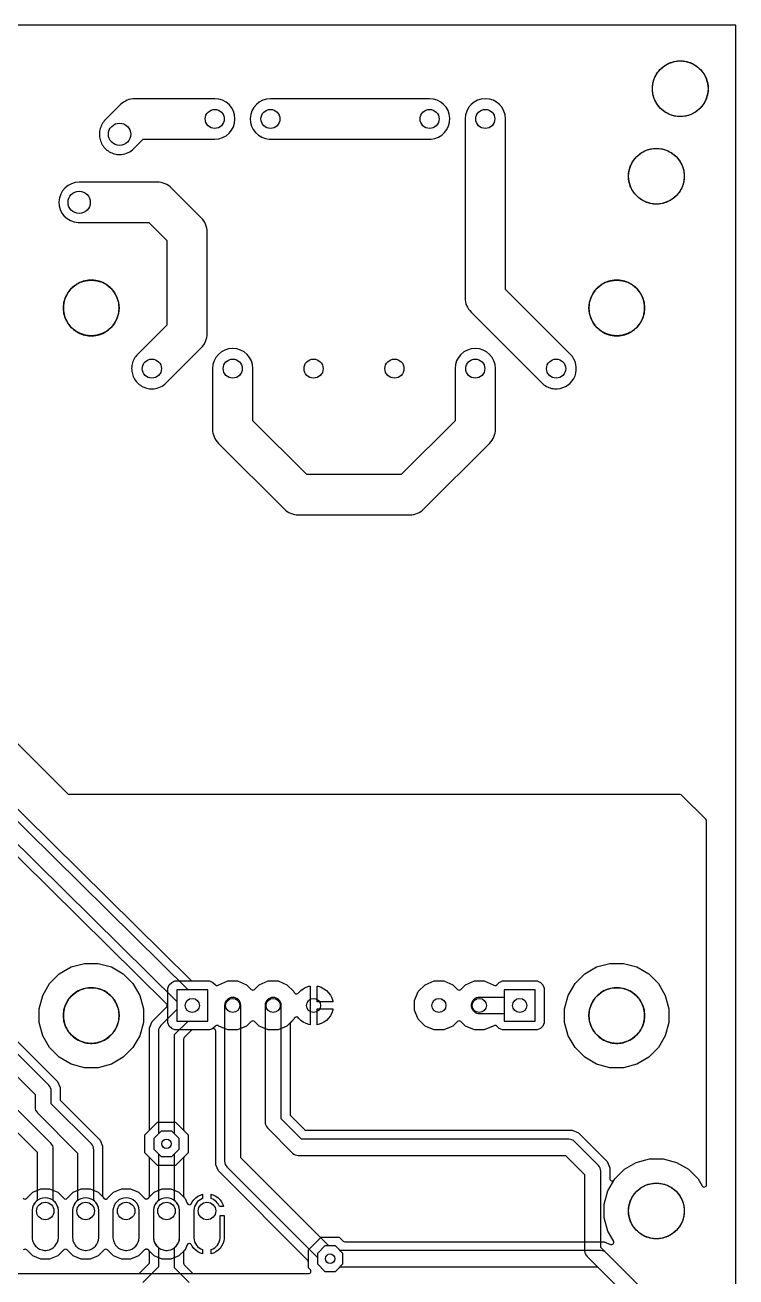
# Model space of a CAD drawing. Header units: millimetres. Extents: x 0 to 98, y 0 to 162.
# Drawn here: x 53.3 to 98, y 82.9 to 161.5 of the extents above; entities that cross this region are included whole.
import ezdxf

# ---------------------------------------------------------------- set-up
doc = ezdxf.new("R2010")
doc.units = ezdxf.units.MM

msp = doc.modelspace()

# ---------------------------------------------------------------- linework, layer by layer
at = {"layer": '16_copper'}
for points in [[(39.903, 110.605), (55.37, 95.138), (55.533, 94.746), (55.533, 94.027, 0.198912), (55.577, 93.92), (58.044, 91.453), (58.207, 91.061), (58.207, 87.953, 0.153128), (58.234, 87.866), (58.237, 87.863, 0.589077), (58.518, 87.795), (58.896, 88.173), (59.405, 88.384), (59.955, 88.384), (60.464, 88.173), (60.842, 87.795, 0.370187), (61.04, 87.78), (61.043, 87.782, 0.345108), (61.153, 87.953), (61.153, 90.302, 0.198912), (61.109, 90.41), (60.861, 90.657), (60.861, 91.783), (61.657, 92.579), (62.783, 92.579), (63.579, 91.783), (63.579, 90.657), (63.331, 90.41, 0.198912), (63.287, 90.302), (63.287, 87.953, 0.198912), (63.331, 87.846), (63.393, 87.784), (63.516, 87.488, 0.64015), (63.792, 87.477), (63.837, 87.566), (63.937, 87.703), (64.057, 87.823), (64.194, 87.923), (64.346, 88), (64.485, 88.045), (64.485, 87.779, 0.304473), (63.935, 87.041), (63.935, 85.309, 0.304473), (64.485, 84.571), (64.485, 84.305), (64.346, 84.35), (64.194, 84.427), (64.057, 84.527), (63.937, 84.647), (63.837, 84.784), (63.792, 84.873, 0.64015), (63.516, 84.862), (63.393, 84.566, 0.338432), (63.287, 84.397), (63.287, 83.725, 0.198912), (63.331, 83.617), (63.837, 83.111, 0.198912), (63.945, 83.067), (71.144, 83.067, 0.668184), (71.251, 83.327), (71.141, 83.437), (71.141, 84.563), (71.937, 85.359), (73.063, 85.359), (73.31, 85.111, 0.198912), (73.418, 85.067), (89.712, 85.067), (90.117, 84.899, 0.716593), (90.307, 85.116), (89.949, 85.736), (89.726, 86.569), (89.726, 87.431), (89.949, 88.264), (90.38, 89.01), (90.99, 89.62), (91.736, 90.051), (92.569, 90.274), (93.431, 90.274), (94.264, 90.051), (95.01, 89.62), (95.62, 89.01), (95.868, 88.58, 0.767326), (96.152, 88.657), (96.152, 111.5, 0.198912), (96.108, 111.608), (94.608, 113.108, 0.198912), (94.5, 113.152), (56.063, 113.152), (51.652, 117.563)], [(38.582, 109.7), (53.958, 94.324), (53.958, 93.522, 0.198912), (54.107, 93.163), (56.632, 90.638), (56.632, 87.65, 0.218006), (56.315, 87.041), (56.315, 85.309), (56.323, 85.229), (56.339, 85.149), (56.362, 85.072), (56.393, 84.997), (56.432, 84.925), (56.477, 84.858), (56.528, 84.795), (56.585, 84.738), (56.648, 84.687), (56.715, 84.642), (56.787, 84.603), (56.862, 84.572), (56.939, 84.549), (57.019, 84.533), (57.099, 84.525), (57.181, 84.525), (57.261, 84.533, 0.357806), (57.965, 85.309), (57.965, 87.041, 0.218006), (57.648, 87.65), (57.648, 90.848, 0.198912), (57.499, 91.208), (54.974, 93.733), (54.974, 94.534, 0.198912), (54.825, 94.893), (39.3, 110.418)], [(38.582, 106.2), (54.092, 90.69), (54.092, 87.65, 0.218006), (53.775, 87.041), (53.775, 85.309), (53.783, 85.229), (53.799, 85.149), (53.822, 85.072), (53.853, 84.997), (53.892, 84.925), (53.937, 84.858), (53.988, 84.795), (54.045, 84.738), (54.108, 84.687), (54.175, 84.642), (54.247, 84.603), (54.322, 84.572), (54.399, 84.549), (54.479, 84.533), (54.559, 84.525), (54.641, 84.525), (54.721, 84.533, 0.357806), (55.425, 85.309), (55.425, 87.041, 0.218006), (55.108, 87.65), (55.108, 90.9, 0.198912), (54.959, 91.259), (39.3, 106.918)], [(63.65, 82.508), (62.728, 83.43), (62.728, 84.7, 0.218006), (63.045, 85.309), (63.045, 87.041, 0.218006), (62.728, 87.65), (62.728, 90.597), (63.02, 90.889), (63.02, 91.551), (62.551, 92.02), (61.889, 92.02), (61.42, 91.551), (61.42, 90.889), (61.712, 90.597), (61.712, 87.65, 0.218006), (61.395, 87.041), (61.395, 85.309, 0.218006), (61.712, 84.7), (61.712, 83.49), (60.73, 82.508)], [(21.005, 83.067), (60.435, 83.067, 0.198912), (60.543, 83.111), (61.109, 83.677, 0.198912), (61.153, 83.785), (61.153, 84.397, 0.153128), (61.126, 84.484), (61.122, 84.488, 0.587542), (60.842, 84.555), (60.464, 84.177), (59.955, 83.966), (59.405, 83.966), (58.896, 84.177), (58.518, 84.555, 0.414214), (58.302, 84.555), (57.924, 84.177), (57.415, 83.966), (56.865, 83.966), (56.356, 84.177), (55.978, 84.555, 0.414214), (55.762, 84.555), (55.384, 84.177), (54.875, 83.966), (54.325, 83.966), (53.816, 84.177), (53.438, 84.555, 0.414214), (53.222, 84.555)], [(95.248, 78.971), (89.859, 84.359, 0.198912), (89.5, 84.508), (73.123, 84.508), (72.831, 84.8), (72.169, 84.8), (71.7, 84.331), (71.7, 83.669), (72.169, 83.2), (72.831, 83.2), (73.123, 83.492), (89.29, 83.492), (94.381, 78.401)]]:
    msp.add_lwpolyline(points, format="xyb", dxfattribs=at)
for points in [[(57.059, 96.001), (56.226, 96.224), (55.48, 96.655), (54.87, 97.265), (54.439, 98.011), (54.216, 98.844), (54.216, 99.706), (54.439, 100.539), (54.87, 101.285), (55.48, 101.895), (56.226, 102.326), (57.059, 102.549), (57.921, 102.549), (58.754, 102.326), (59.5, 101.895), (60.11, 101.285), (60.541, 100.539), (60.764, 99.706), (60.764, 98.844), (60.541, 98.011), (60.11, 97.265), (59.5, 96.655), (58.754, 96.224), (57.921, 96.001)], [(90.079, 96.001), (89.246, 96.224), (88.5, 96.655), (87.89, 97.265), (87.459, 98.011), (87.236, 98.844), (87.236, 99.706), (87.459, 100.539), (87.89, 101.285), (88.5, 101.895), (89.246, 102.326), (90.079, 102.549), (90.941, 102.549), (91.774, 102.326), (92.52, 101.895), (93.13, 101.285), (93.561, 100.539), (93.784, 99.706), (93.784, 98.844), (93.561, 98.011), (93.13, 97.265), (92.52, 96.655), (91.774, 96.224), (90.941, 96.001)], [(64.818, 100.888), (62.862, 100.888), (62.862, 98.932), (64.818, 98.932)], [(71.682, 100.132), (71.682, 101.122), (71.748, 101.112), (71.933, 101.052), (72.106, 100.964), (72.263, 100.85), (72.4, 100.713), (72.514, 100.556), (72.602, 100.383), (72.662, 100.198), (72.672, 100.132)], [(85.392, 100.888), (83.436, 100.888), (83.436, 98.932), (85.392, 98.932)], [(71.682, 99.688), (72.672, 99.688), (72.662, 99.622), (72.602, 99.437), (72.514, 99.264), (72.4, 99.107), (72.263, 98.97), (72.106, 98.856), (71.933, 98.768), (71.748, 98.708), (71.682, 98.698)]]:
    msp.add_lwpolyline(points, close=True, dxfattribs=at)
for points in [[(62.751, 98.373), (62.546, 98.458), (62.388, 98.616), (62.303, 98.821), (62.303, 100.999), (62.388, 101.204), (62.546, 101.362), (62.751, 101.447), (64.929, 101.447), (65.134, 101.362), (65.289, 101.207, 0.218489), (65.408, 101.163), (65.419, 101.165, 0.154014), (65.51, 101.213), (66.074, 101.447), (66.686, 101.447), (67.25, 101.213), (67.542, 100.921, 0.414214), (67.758, 100.921), (68.05, 101.213), (68.614, 101.447), (69.226, 101.447), (69.79, 101.213), (70.223, 100.78, 0.415165), (70.391, 100.634), (70.406, 100.636, 0.217078), (70.52, 100.713), (70.657, 100.85), (70.814, 100.964), (70.987, 101.052), (71.172, 101.112), (71.238, 101.122), (71.238, 99.98, 0.063227), (71.243, 99.942), (71.247, 99.931, 0.141886), (71.238, 99.84), (71.238, 98.698), (71.172, 98.708), (70.987, 98.768), (70.814, 98.856), (70.657, 98.97), (70.52, 99.107, 0.600026), (70.25, 99.104), (70.245, 99.092), (70.223, 99.04), (69.79, 98.607), (69.226, 98.373), (68.614, 98.373), (68.05, 98.607), (67.758, 98.899, 0.414214), (67.542, 98.899), (67.25, 98.607), (66.686, 98.373), (66.074, 98.373), (65.51, 98.607, 0.42881), (65.289, 98.613), (65.134, 98.458), (64.929, 98.373)], [(79.028, 98.373), (78.464, 98.607), (78.031, 99.04), (77.797, 99.604), (77.797, 100.216), (78.031, 100.78), (78.464, 101.213), (79.028, 101.447), (79.64, 101.447), (80.204, 101.213), (80.496, 100.921, 0.414214), (80.712, 100.921), (81.004, 101.213), (81.568, 101.447), (82.18, 101.447), (82.744, 101.213, 0.42881), (82.965, 101.207), (83.12, 101.362), (83.325, 101.447), (85.503, 101.447), (85.708, 101.362), (85.866, 101.204), (85.951, 100.999), (85.951, 98.821), (85.866, 98.616), (85.708, 98.458), (85.503, 98.373), (83.325, 98.373), (83.12, 98.458), (82.965, 98.613, 0.218489), (82.846, 98.657), (82.835, 98.655, 0.154014), (82.744, 98.607), (82.18, 98.373), (81.568, 98.373), (81.004, 98.607), (80.712, 98.899, 0.414214), (80.496, 98.899), (80.204, 98.607), (79.64, 98.373)], [(59.801, 84.533, 0.357806), (60.505, 85.309), (60.505, 87.041, 0.952081), (58.855, 87.041), (58.855, 85.309), (58.863, 85.229), (58.879, 85.149), (58.902, 85.072), (58.933, 84.997), (58.972, 84.925), (59.017, 84.858), (59.068, 84.795), (59.125, 84.738), (59.188, 84.687), (59.255, 84.642), (59.327, 84.603), (59.402, 84.572), (59.479, 84.549), (59.559, 84.533), (59.639, 84.525), (59.721, 84.525)], [(65.539, 87.275, 0.226728), (65.035, 87.779), (65.035, 88.045), (65.174, 88), (65.326, 87.923), (65.463, 87.823), (65.583, 87.703), (65.683, 87.566), (65.76, 87.414), (65.805, 87.275)], [(65.035, 84.571, 0.304475), (65.585, 85.309), (65.585, 86.725), (65.839, 86.725), (65.839, 85.265), (65.812, 85.097), (65.76, 84.936), (65.683, 84.784), (65.583, 84.647), (65.463, 84.527), (65.326, 84.427), (65.174, 84.35), (65.035, 84.305)]]:
    msp.add_lwpolyline(points, format="xyb", close=True, dxfattribs=at)
at = {"layer": '1_copper'}
for points in [[(59.396, 153.375, 0.173242), (60.168, 153.741), (60.757, 154.33), (65.25, 154.33, 1), (65.25, 156.87), (60.231, 156.87, 0.198912), (59.333, 156.498), (58.372, 155.537), (58.311, 155.472), (58.255, 155.402), (58.204, 155.329), (58.158, 155.253), (58.118, 155.173), (58.083, 155.091), (58.055, 155.007), (58.032, 154.921), (58.015, 154.834), (58.004, 154.745), (58, 154.656), (58.002, 154.567), (58.01, 154.478), (58.025, 154.39), (58.045, 154.304), (58.071, 154.219), (58.104, 154.136), (58.142, 154.055), (58.186, 153.978), (58.235, 153.903), (58.289, 153.832), (58.348, 153.766), (58.411, 153.703), (58.479, 153.645), (58.55, 153.592), (58.626, 153.544), (58.704, 153.502), (58.785, 153.465), (58.868, 153.434), (58.954, 153.409), (59.041, 153.39), (59.129, 153.377), (59.218, 153.37), (59.307, 153.369)], [(78.839, 154.333, 0.965523), (78.75, 156.87), (68.75, 156.87, 0.972989), (68.68, 154.332), (68.75, 154.33), (78.75, 154.33)], [(86.772, 138.647, 0.64795), (87.598, 140.813), (83.52, 144.891), (83.52, 155.6, 1), (80.98, 155.6), (80.98, 144.365, 0.198912), (81.352, 143.467), (85.802, 139.017), (85.867, 138.956), (85.936, 138.9), (86.009, 138.849), (86.086, 138.803), (86.165, 138.763), (86.247, 138.728), (86.332, 138.7), (86.418, 138.677), (86.505, 138.66), (86.594, 138.649), (86.683, 138.645)], [(61.426, 138.651, 0.173242), (62.198, 139.017), (64.398, 141.217, 0.198912), (64.77, 142.115), (64.77, 148.5, 0.198912), (64.398, 149.398), (62.537, 151.259, 0.198912), (61.639, 151.631), (56.73, 151.631, 0.972989), (56.66, 149.093), (56.73, 149.091), (61.113, 149.091), (62.23, 147.974), (62.23, 142.641), (60.402, 140.813), (60.341, 140.748), (60.285, 140.679), (60.234, 140.606), (60.188, 140.529), (60.148, 140.45), (60.113, 140.368), (60.085, 140.283), (60.062, 140.197), (60.045, 140.11), (60.034, 140.021), (60.03, 139.932), (60.032, 139.843), (60.04, 139.755), (60.055, 139.667), (60.075, 139.58), (60.101, 139.495), (60.134, 139.412), (60.172, 139.331), (60.216, 139.254), (60.265, 139.179), (60.319, 139.109), (60.378, 139.042), (60.441, 138.979), (60.509, 138.921), (60.58, 138.868), (60.656, 138.821), (60.734, 138.778), (60.815, 138.741), (60.898, 138.71), (60.984, 138.685), (61.071, 138.666), (61.159, 138.653), (61.248, 138.646), (61.337, 138.646)], [(77.518, 130.731, 0.195134), (78.398, 131.102), (82.518, 135.222, 0.198912), (82.89, 136.12), (82.89, 139.915, 1), (80.35, 139.915), (80.35, 136.646), (76.974, 133.27), (71.026, 133.27), (67.65, 136.646), (67.65, 139.915, 1), (65.11, 139.915), (65.11, 136.12, 0.198912), (65.482, 135.222), (69.602, 131.102, 0.198912), (70.5, 130.73), (77.5, 130.73)], [(79.028, 98.373), (78.464, 98.607), (78.031, 99.04), (77.797, 99.604), (77.797, 100.216), (78.031, 100.78), (78.464, 101.213), (79.028, 101.447), (79.64, 101.447), (80.204, 101.213), (80.496, 100.921, 0.414214), (80.712, 100.921), (81.004, 101.213), (81.568, 101.447), (82.18, 101.447), (82.744, 101.213, 0.42881), (82.965, 101.207), (83.12, 101.362), (83.325, 101.447), (85.503, 101.447), (85.708, 101.362), (85.866, 101.204), (85.951, 100.999), (85.951, 98.821), (85.866, 98.616), (85.708, 98.458), (85.503, 98.373), (83.325, 98.373), (83.12, 98.458), (82.965, 98.613, 0.218489), (82.846, 98.657), (82.835, 98.655, 0.154014), (82.744, 98.607), (82.18, 98.373), (81.568, 98.373), (81.004, 98.607), (80.712, 98.899, 0.414214), (80.496, 98.899), (80.204, 98.607), (79.64, 98.373)], [(85.392, 100.888), (83.436, 100.888), (83.436, 100.418), (81.874, 100.418, 0.929363), (81.8, 99.407), (81.874, 99.402), (83.436, 99.402), (83.436, 98.932), (85.392, 98.932)], [(73.3, 83.669), (73.3, 84.331), (72.831, 84.8), (72.418, 84.8), (66.888, 90.33), (66.888, 99.91, 1), (65.872, 99.91), (65.872, 90.12, 0.198912), (66.021, 89.761), (71.7, 84.082), (71.7, 83.669), (72.169, 83.2), (72.831, 83.2)], [(54.721, 84.533, 0.357806), (55.425, 85.309), (55.425, 87.041, 0.952081), (53.775, 87.041), (53.775, 85.309), (53.783, 85.229), (53.799, 85.149), (53.822, 85.072), (53.853, 84.997), (53.892, 84.925), (53.937, 84.858), (53.988, 84.795), (54.045, 84.738), (54.108, 84.687), (54.175, 84.642), (54.247, 84.603), (54.322, 84.572), (54.399, 84.549), (54.479, 84.533), (54.559, 84.525), (54.641, 84.525)], [(57.261, 84.533, 0.357806), (57.965, 85.309), (57.965, 87.041, 0.952081), (56.315, 87.041), (56.315, 85.309), (56.323, 85.229), (56.339, 85.149), (56.362, 85.072), (56.393, 84.997), (56.432, 84.925), (56.477, 84.858), (56.528, 84.795), (56.585, 84.738), (56.648, 84.687), (56.715, 84.642), (56.787, 84.603), (56.862, 84.572), (56.939, 84.549), (57.019, 84.533), (57.099, 84.525), (57.181, 84.525)], [(59.801, 84.533, 0.357806), (60.505, 85.309), (60.505, 87.041, 0.952081), (58.855, 87.041), (58.855, 85.309), (58.863, 85.229), (58.879, 85.149), (58.902, 85.072), (58.933, 84.997), (58.972, 84.925), (59.017, 84.858), (59.068, 84.795), (59.125, 84.738), (59.188, 84.687), (59.255, 84.642), (59.327, 84.603), (59.402, 84.572), (59.479, 84.549), (59.559, 84.533), (59.639, 84.525), (59.721, 84.525)], [(62.341, 84.533, 0.357806), (63.045, 85.309), (63.045, 87.041, 0.952081), (61.395, 87.041), (61.395, 85.309), (61.403, 85.229), (61.419, 85.149), (61.442, 85.072), (61.473, 84.997), (61.512, 84.925), (61.557, 84.858), (61.608, 84.795), (61.665, 84.738), (61.728, 84.687), (61.795, 84.642), (61.867, 84.603), (61.942, 84.572), (62.019, 84.549), (62.099, 84.533), (62.179, 84.525), (62.261, 84.525)], [(65.539, 87.275, 0.226728), (65.035, 87.779), (65.035, 88.045), (65.174, 88), (65.326, 87.923), (65.463, 87.823), (65.583, 87.703), (65.683, 87.566), (65.76, 87.414), (65.805, 87.275)], [(65.035, 84.571, 0.304475), (65.585, 85.309), (65.585, 86.725), (65.839, 86.725), (65.839, 85.265), (65.812, 85.097), (65.76, 84.936), (65.683, 84.784), (65.583, 84.647), (65.463, 84.527), (65.326, 84.427), (65.174, 84.35), (65.035, 84.305)]]:
    msp.add_lwpolyline(points, format="xyb", close=True, dxfattribs=at)
for points in [[(23.873, 138.659), (62.862, 100.162), (62.862, 99.651), (61.861, 98.649, 0.198912), (61.712, 98.29), (61.712, 91.843), (61.42, 91.551), (61.42, 90.889), (61.889, 90.42), (62.551, 90.42), (63.02, 90.889), (63.02, 91.551), (62.728, 91.843), (62.728, 98.08), (63.581, 98.932), (64.818, 98.932), (64.818, 100.888), (63.573, 100.888), (24.738, 139.232)], [(25.342, 139.421), (63.757, 101.491, 0.197259), (63.865, 101.447), (64.929, 101.447), (65.134, 101.362), (65.289, 101.207, 0.218489), (65.408, 101.163), (65.419, 101.165, 0.154014), (65.51, 101.213), (66.074, 101.447), (66.686, 101.447), (67.25, 101.213), (67.542, 100.921, 0.414214), (67.758, 100.921), (68.05, 101.213), (68.614, 101.447), (69.226, 101.447), (69.79, 101.213), (70.223, 100.78, 0.415165), (70.391, 100.634), (70.406, 100.636, 0.217078), (70.52, 100.713), (70.657, 100.85), (70.814, 100.964), (70.987, 101.052), (71.172, 101.112), (71.238, 101.122), (71.238, 99.98, 0.063227), (71.243, 99.942), (71.247, 99.931, 0.141886), (71.238, 99.84), (71.238, 98.698), (71.172, 98.708), (70.987, 98.768), (70.814, 98.856), (70.657, 98.97), (70.52, 99.107, 0.600026), (70.25, 99.104), (70.245, 99.092), (70.223, 99.04), (70.031, 98.848, 0.198912), (69.987, 98.74), (69.987, 93.085, 0.198912), (70.031, 92.977), (70.897, 92.111, 0.198912), (71.005, 92.067), (87.712, 92.067), (88.104, 91.904), (89.904, 90.104), (90.067, 89.712), (90.067, 89.036, 0.727345), (90.343, 88.947), (90.351, 88.96), (90.38, 89.01), (90.99, 89.62), (91.736, 90.051), (92.569, 90.274), (93.431, 90.274), (94.264, 90.051), (95.01, 89.62), (95.62, 89.01), (95.868, 88.58, 0.767326), (96.152, 88.657), (96.152, 111.5, 0.198912), (96.108, 111.608), (94.608, 113.108, 0.198912), (94.5, 113.152), (56.063, 113.152), (51.652, 117.563)], [(24.788, 83.067), (71.144, 83.067, 0.668184), (71.251, 83.327), (71.141, 83.437), (71.141, 83.787, 0.198912), (71.097, 83.895), (65.476, 89.516), (65.313, 89.908), (65.313, 98.304, 0.534512), (65.102, 98.445), (64.929, 98.373), (63.875, 98.373, 0.198912), (63.767, 98.329), (63.331, 97.893, 0.198912), (63.287, 97.785), (63.287, 92.138, 0.198912), (63.331, 92.03), (63.579, 91.783), (63.579, 90.657), (62.783, 89.861), (61.657, 89.861), (60.861, 90.657), (60.861, 91.783), (61.109, 92.03, 0.198912), (61.153, 92.138), (61.153, 98.502), (61.316, 98.894), (62.218, 99.797, 0.416079), (62.217, 100.013), (23.65, 138.093, 0.028412)], [(94.859, 79.359), (89.508, 84.71), (89.508, 89.5, 0.198912), (89.359, 89.859), (87.859, 91.359, 0.198912), (87.5, 91.508), (70.71, 91.508), (69.428, 92.79), (69.428, 99.91, 1), (68.412, 99.91), (68.412, 92.58, 0.198912), (68.561, 92.221), (70.141, 90.641, 0.198912), (70.5, 90.492), (87.29, 90.492), (88.492, 89.29), (88.492, 84.5, 0.198912), (88.641, 84.141), (93.992, 78.79)], [(53.222, 87.795, 0.414214), (53.438, 87.795), (53.816, 88.173), (54.325, 88.384), (54.875, 88.384), (55.384, 88.173), (55.762, 87.795, 0.414214), (55.978, 87.795), (56.356, 88.173), (56.865, 88.384), (57.415, 88.384), (57.924, 88.173), (58.302, 87.795, 0.414214), (58.518, 87.795), (58.896, 88.173), (59.405, 88.384), (59.955, 88.384), (60.464, 88.173), (60.842, 87.795, 0.414214), (61.058, 87.795), (61.436, 88.173), (61.945, 88.384), (62.495, 88.384), (63.004, 88.173), (63.393, 87.784), (63.516, 87.488, 0.64015), (63.792, 87.477), (63.837, 87.566), (63.937, 87.703), (64.057, 87.823), (64.194, 87.923), (64.346, 88), (64.485, 88.045), (64.485, 87.779, 0.304473), (63.935, 87.041), (63.935, 85.309, 0.304473), (64.485, 84.571), (64.485, 84.305), (64.346, 84.35), (64.194, 84.427), (64.057, 84.527), (63.937, 84.647), (63.837, 84.784), (63.792, 84.873, 0.64015), (63.516, 84.862), (63.393, 84.566), (63.004, 84.177), (62.495, 83.966), (61.945, 83.966), (61.436, 84.177), (61.058, 84.555, 0.414214), (60.842, 84.555), (60.464, 84.177), (59.955, 83.966), (59.405, 83.966), (58.896, 84.177), (58.518, 84.555, 0.414214), (58.302, 84.555), (57.924, 84.177), (57.415, 83.966), (56.865, 83.966), (56.356, 84.177), (55.978, 84.555, 0.414214), (55.762, 84.555), (55.384, 84.177), (54.875, 83.966), (54.325, 83.966), (53.816, 84.177), (53.438, 84.555, 0.414214), (53.222, 84.555)]]:
    msp.add_lwpolyline(points, format="xyb", dxfattribs=at)
for points in [[(57.059, 96.001), (56.226, 96.224), (55.48, 96.655), (54.87, 97.265), (54.439, 98.011), (54.216, 98.844), (54.216, 99.706), (54.439, 100.539), (54.87, 101.285), (55.48, 101.895), (56.226, 102.326), (57.059, 102.549), (57.921, 102.549), (58.754, 102.326), (59.5, 101.895), (60.11, 101.285), (60.541, 100.539), (60.764, 99.706), (60.764, 98.844), (60.541, 98.011), (60.11, 97.265), (59.5, 96.655), (58.754, 96.224), (57.921, 96.001)], [(90.079, 96.001), (89.246, 96.224), (88.5, 96.655), (87.89, 97.265), (87.459, 98.011), (87.236, 98.844), (87.236, 99.706), (87.459, 100.539), (87.89, 101.285), (88.5, 101.895), (89.246, 102.326), (90.079, 102.549), (90.941, 102.549), (91.774, 102.326), (92.52, 101.895), (93.13, 101.285), (93.561, 100.539), (93.784, 99.706), (93.784, 98.844), (93.561, 98.011), (93.13, 97.265), (92.52, 96.655), (91.774, 96.224), (90.941, 96.001)], [(71.682, 100.132), (71.682, 101.122), (71.748, 101.112), (71.933, 101.052), (72.106, 100.964), (72.263, 100.85), (72.4, 100.713), (72.514, 100.556), (72.602, 100.383), (72.662, 100.198), (72.672, 100.132)], [(71.682, 99.688), (72.672, 99.688), (72.662, 99.622), (72.602, 99.437), (72.514, 99.264), (72.4, 99.107), (72.263, 98.97), (72.106, 98.856), (71.933, 98.768), (71.748, 98.708), (71.682, 98.698)]]:
    msp.add_lwpolyline(points, close=True, dxfattribs=at)
at = {"layer": 'drills_NPTH'}
for centre in [(94.5, 157.5), (93, 152), (57.49, 143.725), (90.51, 143.725), (57.49, 99.275), (90.51, 99.275), (93, 87)]:
    msp.add_circle(centre, 1.75, dxfattribs=at)
at = {"layer": 'drills_PTH'}
for centre, radius in [((65.25, 155.6), 0.597), ((68.75, 155.6), 0.597), ((78.75, 155.6), 0.597), ((82.25, 155.6), 0.597), ((59.27, 154.639), 0.7), ((56.73, 150.361), 0.7), ((61.3, 139.915), 0.6), ((66.38, 139.915), 0.6), ((71.46, 139.915), 0.6), ((76.54, 139.915), 0.6), ((81.62, 139.915), 0.6), ((86.7, 139.915), 0.6), ((63.84, 99.91), 0.445), ((66.38, 99.91), 0.445), ((68.92, 99.91), 0.445), ((71.46, 99.91), 0.445), ((79.334, 99.91), 0.445), ((81.874, 99.91), 0.445), ((84.414, 99.91), 0.445), ((54.6, 87), 0.55), ((57.14, 87), 0.55), ((59.68, 87), 0.55), ((62.22, 87), 0.55), ((64.76, 87), 0.55)]:
    msp.add_circle(centre, radius, dxfattribs=at)
at = {"layer": 'drills_via_1_16'}
for centre in [(62.22, 91.22), (72.5, 84)]:
    msp.add_circle(centre, 0.3, dxfattribs=at)
at = {"layer": 'holes'}
for points in [[(96.25, 157.443), (96.243, 157.328), (96.228, 157.215), (96.205, 157.102), (96.176, 156.992), (96.139, 156.883), (96.095, 156.777), (96.044, 156.675), (95.987, 156.575), (95.923, 156.48), (95.853, 156.389), (95.778, 156.303), (95.697, 156.222), (95.611, 156.147), (95.52, 156.077), (95.425, 156.013), (95.325, 155.956), (95.223, 155.905), (95.117, 155.861), (95.008, 155.824), (94.898, 155.795), (94.785, 155.772), (94.672, 155.757), (94.557, 155.75), (94.443, 155.75), (94.328, 155.757), (94.215, 155.772), (94.102, 155.795), (93.992, 155.824), (93.883, 155.861), (93.777, 155.905), (93.675, 155.956), (93.575, 156.013), (93.48, 156.077), (93.389, 156.147), (93.303, 156.222), (93.222, 156.303), (93.147, 156.389), (93.077, 156.48), (93.013, 156.575), (92.956, 156.675), (92.905, 156.777), (92.861, 156.883), (92.824, 156.992), (92.795, 157.102), (92.772, 157.215), (92.757, 157.328), (92.75, 157.443), (92.75, 157.557), (92.757, 157.672), (92.772, 157.785), (92.795, 157.898), (92.824, 158.008), (92.861, 158.117), (92.905, 158.223), (92.956, 158.325), (93.013, 158.425), (93.077, 158.52), (93.147, 158.611), (93.222, 158.697), (93.303, 158.778), (93.389, 158.853), (93.48, 158.923), (93.575, 158.987), (93.675, 159.044), (93.777, 159.095), (93.883, 159.139), (93.992, 159.176), (94.102, 159.205), (94.215, 159.228), (94.328, 159.243), (94.443, 159.25), (94.557, 159.25), (94.672, 159.243), (94.785, 159.228), (94.898, 159.205), (95.008, 159.176), (95.117, 159.139), (95.223, 159.095), (95.325, 159.044), (95.425, 158.987), (95.52, 158.923), (95.611, 158.853), (95.697, 158.778), (95.778, 158.697), (95.853, 158.611), (95.923, 158.52), (95.987, 158.425), (96.044, 158.325), (96.095, 158.223), (96.139, 158.117), (96.176, 158.008), (96.205, 157.898), (96.228, 157.785), (96.243, 157.672), (96.25, 157.557), (96.25, 157.443)], [(96.25, 157.443), (96.243, 157.328), (96.228, 157.215), (96.205, 157.102), (96.176, 156.992), (96.139, 156.883), (96.095, 156.777), (96.044, 156.675), (95.987, 156.575), (95.923, 156.48), (95.853, 156.389), (95.778, 156.303), (95.697, 156.222), (95.611, 156.147), (95.52, 156.077), (95.425, 156.013), (95.325, 155.956), (95.223, 155.905), (95.117, 155.861), (95.008, 155.824), (94.898, 155.795), (94.785, 155.772), (94.672, 155.757), (94.557, 155.75), (94.443, 155.75), (94.328, 155.757), (94.215, 155.772), (94.102, 155.795), (93.992, 155.824), (93.883, 155.861), (93.777, 155.905), (93.675, 155.956), (93.575, 156.013), (93.48, 156.077), (93.389, 156.147), (93.303, 156.222), (93.222, 156.303), (93.147, 156.389), (93.077, 156.48), (93.013, 156.575), (92.956, 156.675), (92.905, 156.777), (92.861, 156.883), (92.824, 156.992), (92.795, 157.102), (92.772, 157.215), (92.757, 157.328), (92.75, 157.443), (92.75, 157.557), (92.757, 157.672), (92.772, 157.785), (92.795, 157.898), (92.824, 158.008), (92.861, 158.117), (92.905, 158.223), (92.956, 158.325), (93.013, 158.425), (93.077, 158.52), (93.147, 158.611), (93.222, 158.697), (93.303, 158.778), (93.389, 158.853), (93.48, 158.923), (93.575, 158.987), (93.675, 159.044), (93.777, 159.095), (93.883, 159.139), (93.992, 159.176), (94.102, 159.205), (94.215, 159.228), (94.328, 159.243), (94.443, 159.25), (94.557, 159.25), (94.672, 159.243), (94.785, 159.228), (94.898, 159.205), (95.008, 159.176), (95.117, 159.139), (95.223, 159.095), (95.325, 159.044), (95.425, 158.987), (95.52, 158.923), (95.611, 158.853), (95.697, 158.778), (95.778, 158.697), (95.853, 158.611), (95.923, 158.52), (95.987, 158.425), (96.044, 158.325), (96.095, 158.223), (96.139, 158.117), (96.176, 158.008), (96.205, 157.898), (96.228, 157.785), (96.243, 157.672), (96.25, 157.557), (96.25, 157.443)], [(94.75, 151.943), (94.743, 151.828), (94.728, 151.715), (94.705, 151.602), (94.676, 151.492), (94.639, 151.383), (94.595, 151.277), (94.544, 151.175), (94.487, 151.075), (94.423, 150.98), (94.353, 150.889), (94.278, 150.803), (94.197, 150.722), (94.111, 150.647), (94.02, 150.577), (93.925, 150.513), (93.825, 150.456), (93.723, 150.405), (93.617, 150.361), (93.508, 150.324), (93.398, 150.295), (93.285, 150.272), (93.172, 150.257), (93.057, 150.25), (92.943, 150.25), (92.828, 150.257), (92.715, 150.272), (92.602, 150.295), (92.492, 150.324), (92.383, 150.361), (92.277, 150.405), (92.175, 150.456), (92.075, 150.513), (91.98, 150.577), (91.889, 150.647), (91.803, 150.722), (91.722, 150.803), (91.647, 150.889), (91.577, 150.98), (91.513, 151.075), (91.456, 151.175), (91.405, 151.277), (91.361, 151.383), (91.324, 151.492), (91.295, 151.602), (91.272, 151.715), (91.257, 151.828), (91.25, 151.943), (91.25, 152.057), (91.257, 152.172), (91.272, 152.285), (91.295, 152.398), (91.324, 152.508), (91.361, 152.617), (91.405, 152.723), (91.456, 152.825), (91.513, 152.925), (91.577, 153.02), (91.647, 153.111), (91.722, 153.197), (91.803, 153.278), (91.889, 153.353), (91.98, 153.423), (92.075, 153.487), (92.175, 153.544), (92.277, 153.595), (92.383, 153.639), (92.492, 153.676), (92.602, 153.705), (92.715, 153.728), (92.828, 153.743), (92.943, 153.75), (93.057, 153.75), (93.172, 153.743), (93.285, 153.728), (93.398, 153.705), (93.508, 153.676), (93.617, 153.639), (93.723, 153.595), (93.825, 153.544), (93.925, 153.487), (94.02, 153.423), (94.111, 153.353), (94.197, 153.278), (94.278, 153.197), (94.353, 153.111), (94.423, 153.02), (94.487, 152.925), (94.544, 152.825), (94.595, 152.723), (94.639, 152.617), (94.676, 152.508), (94.705, 152.398), (94.728, 152.285), (94.743, 152.172), (94.75, 152.057), (94.75, 151.943)], [(57.547, 141.975), (57.662, 141.982), (57.775, 141.997), (57.888, 142.02), (57.998, 142.049), (58.107, 142.086), (58.213, 142.13), (58.315, 142.181), (58.415, 142.238), (58.51, 142.302), (58.601, 142.372), (58.687, 142.447), (58.768, 142.528), (58.843, 142.614), (58.913, 142.705), (58.977, 142.8), (59.034, 142.9), (59.085, 143.002), (59.129, 143.108), (59.166, 143.217), (59.195, 143.327), (59.218, 143.44), (59.233, 143.553), (59.24, 143.668), (59.24, 143.782), (59.233, 143.897), (59.218, 144.01), (59.195, 144.123), (59.166, 144.233), (59.129, 144.342), (59.085, 144.448), (59.034, 144.55), (58.977, 144.65), (58.913, 144.745), (58.843, 144.836), (58.768, 144.922), (58.687, 145.003), (58.601, 145.078), (58.51, 145.148), (58.415, 145.212), (58.315, 145.269), (58.213, 145.32), (58.107, 145.364), (57.998, 145.401), (57.888, 145.43), (57.775, 145.453), (57.662, 145.468), (57.547, 145.475), (57.433, 145.475), (57.318, 145.468), (57.205, 145.453), (57.092, 145.43), (56.982, 145.401), (56.873, 145.364), (56.767, 145.32), (56.665, 145.269), (56.565, 145.212), (56.47, 145.148), (56.379, 145.078), (56.293, 145.003), (56.212, 144.922), (56.137, 144.836), (56.067, 144.745), (56.003, 144.65), (55.946, 144.55), (55.895, 144.448), (55.851, 144.342), (55.814, 144.233), (55.785, 144.123), (55.762, 144.01), (55.747, 143.897), (55.74, 143.782), (55.74, 143.668), (55.747, 143.553), (55.762, 143.44), (55.785, 143.327), (55.814, 143.217), (55.851, 143.108), (55.895, 143.002), (55.946, 142.9), (56.003, 142.8), (56.067, 142.705), (56.137, 142.614), (56.212, 142.528), (56.293, 142.447), (56.379, 142.372), (56.47, 142.302), (56.565, 142.238), (56.665, 142.181), (56.767, 142.13), (56.873, 142.086), (56.982, 142.049), (57.092, 142.02), (57.205, 141.997), (57.318, 141.982), (57.433, 141.975), (57.547, 141.975)], [(90.567, 141.975), (90.682, 141.982), (90.795, 141.997), (90.908, 142.02), (91.018, 142.049), (91.127, 142.086), (91.233, 142.13), (91.335, 142.181), (91.435, 142.238), (91.53, 142.302), (91.621, 142.372), (91.707, 142.447), (91.788, 142.528), (91.863, 142.614), (91.933, 142.705), (91.997, 142.8), (92.054, 142.9), (92.105, 143.002), (92.149, 143.108), (92.186, 143.217), (92.215, 143.327), (92.238, 143.44), (92.253, 143.553), (92.26, 143.668), (92.26, 143.782), (92.253, 143.897), (92.238, 144.01), (92.215, 144.123), (92.186, 144.233), (92.149, 144.342), (92.105, 144.448), (92.054, 144.55), (91.997, 144.65), (91.933, 144.745), (91.863, 144.836), (91.788, 144.922), (91.707, 145.003), (91.621, 145.078), (91.53, 145.148), (91.435, 145.212), (91.335, 145.269), (91.233, 145.32), (91.127, 145.364), (91.018, 145.401), (90.908, 145.43), (90.795, 145.453), (90.682, 145.468), (90.567, 145.475), (90.453, 145.475), (90.338, 145.468), (90.225, 145.453), (90.112, 145.43), (90.002, 145.401), (89.893, 145.364), (89.787, 145.32), (89.685, 145.269), (89.585, 145.212), (89.49, 145.148), (89.399, 145.078), (89.313, 145.003), (89.232, 144.922), (89.157, 144.836), (89.087, 144.745), (89.023, 144.65), (88.966, 144.55), (88.915, 144.448), (88.871, 144.342), (88.834, 144.233), (88.805, 144.123), (88.782, 144.01), (88.767, 143.897), (88.76, 143.782), (88.76, 143.668), (88.767, 143.553), (88.782, 143.44), (88.805, 143.327), (88.834, 143.217), (88.871, 143.108), (88.915, 143.002), (88.966, 142.9), (89.023, 142.8), (89.087, 142.705), (89.157, 142.614), (89.232, 142.528), (89.313, 142.447), (89.399, 142.372), (89.49, 142.302), (89.585, 142.238), (89.685, 142.181), (89.787, 142.13), (89.893, 142.086), (90.002, 142.049), (90.112, 142.02), (90.225, 141.997), (90.338, 141.982), (90.453, 141.975), (90.567, 141.975)], [(57.547, 97.525), (57.662, 97.532), (57.775, 97.547), (57.888, 97.57), (57.998, 97.599), (58.107, 97.636), (58.213, 97.68), (58.315, 97.731), (58.415, 97.788), (58.51, 97.852), (58.601, 97.922), (58.687, 97.997), (58.768, 98.078), (58.843, 98.164), (58.913, 98.255), (58.977, 98.35), (59.034, 98.45), (59.085, 98.552), (59.129, 98.658), (59.166, 98.767), (59.195, 98.877), (59.218, 98.99), (59.233, 99.103), (59.24, 99.218), (59.24, 99.332), (59.233, 99.447), (59.218, 99.56), (59.195, 99.673), (59.166, 99.783), (59.129, 99.892), (59.085, 99.998), (59.034, 100.1), (58.977, 100.2), (58.913, 100.295), (58.843, 100.386), (58.768, 100.472), (58.687, 100.553), (58.601, 100.628), (58.51, 100.698), (58.415, 100.762), (58.315, 100.819), (58.213, 100.87), (58.107, 100.914), (57.998, 100.951), (57.888, 100.98), (57.775, 101.003), (57.662, 101.018), (57.547, 101.025), (57.433, 101.025), (57.318, 101.018), (57.205, 101.003), (57.092, 100.98), (56.982, 100.951), (56.873, 100.914), (56.767, 100.87), (56.665, 100.819), (56.565, 100.762), (56.47, 100.698), (56.379, 100.628), (56.293, 100.553), (56.212, 100.472), (56.137, 100.386), (56.067, 100.295), (56.003, 100.2), (55.946, 100.1), (55.895, 99.998), (55.851, 99.892), (55.814, 99.783), (55.785, 99.673), (55.762, 99.56), (55.747, 99.447), (55.74, 99.332), (55.74, 99.218), (55.747, 99.103), (55.762, 98.99), (55.785, 98.877), (55.814, 98.767), (55.851, 98.658), (55.895, 98.552), (55.946, 98.45), (56.003, 98.35), (56.067, 98.255), (56.137, 98.164), (56.212, 98.078), (56.293, 97.997), (56.379, 97.922), (56.47, 97.852), (56.565, 97.788), (56.665, 97.731), (56.767, 97.68), (56.873, 97.636), (56.982, 97.599), (57.092, 97.57), (57.205, 97.547), (57.318, 97.532), (57.433, 97.525), (57.547, 97.525)], [(90.567, 97.525), (90.682, 97.532), (90.795, 97.547), (90.908, 97.57), (91.018, 97.599), (91.127, 97.636), (91.233, 97.68), (91.335, 97.731), (91.435, 97.788), (91.53, 97.852), (91.621, 97.922), (91.707, 97.997), (91.788, 98.078), (91.863, 98.164), (91.933, 98.255), (91.997, 98.35), (92.054, 98.45), (92.105, 98.552), (92.149, 98.658), (92.186, 98.767), (92.215, 98.877), (92.238, 98.99), (92.253, 99.103), (92.26, 99.218), (92.26, 99.332), (92.253, 99.447), (92.238, 99.56), (92.215, 99.673), (92.186, 99.783), (92.149, 99.892), (92.105, 99.998), (92.054, 100.1), (91.997, 100.2), (91.933, 100.295), (91.863, 100.386), (91.788, 100.472), (91.707, 100.553), (91.621, 100.628), (91.53, 100.698), (91.435, 100.762), (91.335, 100.819), (91.233, 100.87), (91.127, 100.914), (91.018, 100.951), (90.908, 100.98), (90.795, 101.003), (90.682, 101.018), (90.567, 101.025), (90.453, 101.025), (90.338, 101.018), (90.225, 101.003), (90.112, 100.98), (90.002, 100.951), (89.893, 100.914), (89.787, 100.87), (89.685, 100.819), (89.585, 100.762), (89.49, 100.698), (89.399, 100.628), (89.313, 100.553), (89.232, 100.472), (89.157, 100.386), (89.087, 100.295), (89.023, 100.2), (88.966, 100.1), (88.915, 99.998), (88.871, 99.892), (88.834, 99.783), (88.805, 99.673), (88.782, 99.56), (88.767, 99.447), (88.76, 99.332), (88.76, 99.218), (88.767, 99.103), (88.782, 98.99), (88.805, 98.877), (88.834, 98.767), (88.871, 98.658), (88.915, 98.552), (88.966, 98.45), (89.023, 98.35), (89.087, 98.255), (89.157, 98.164), (89.232, 98.078), (89.313, 97.997), (89.399, 97.922), (89.49, 97.852), (89.585, 97.788), (89.685, 97.731), (89.787, 97.68), (89.893, 97.636), (90.002, 97.599), (90.112, 97.57), (90.225, 97.547), (90.338, 97.532), (90.453, 97.525), (90.567, 97.525)], [(94.75, 86.943), (94.743, 86.828), (94.728, 86.715), (94.705, 86.602), (94.676, 86.492), (94.639, 86.383), (94.595, 86.277), (94.544, 86.175), (94.487, 86.075), (94.423, 85.98), (94.353, 85.889), (94.278, 85.803), (94.197, 85.722), (94.111, 85.647), (94.02, 85.577), (93.925, 85.513), (93.825, 85.456), (93.723, 85.405), (93.617, 85.361), (93.508, 85.324), (93.398, 85.295), (93.285, 85.272), (93.172, 85.257), (93.057, 85.25), (92.943, 85.25), (92.828, 85.257), (92.715, 85.272), (92.602, 85.295), (92.492, 85.324), (92.383, 85.361), (92.277, 85.405), (92.175, 85.456), (92.075, 85.513), (91.98, 85.577), (91.889, 85.647), (91.803, 85.722), (91.722, 85.803), (91.647, 85.889), (91.577, 85.98), (91.513, 86.075), (91.456, 86.175), (91.405, 86.277), (91.361, 86.383), (91.324, 86.492), (91.295, 86.602), (91.272, 86.715), (91.257, 86.828), (91.25, 86.943), (91.25, 87.057), (91.257, 87.172), (91.272, 87.285), (91.295, 87.398), (91.324, 87.508), (91.361, 87.617), (91.405, 87.723), (91.456, 87.825), (91.513, 87.925), (91.577, 88.02), (91.647, 88.111), (91.722, 88.197), (91.803, 88.278), (91.889, 88.353), (91.98, 88.423), (92.075, 88.487), (92.175, 88.544), (92.277, 88.595), (92.383, 88.639), (92.492, 88.676), (92.602, 88.705), (92.715, 88.728), (92.828, 88.743), (92.943, 88.75), (93.057, 88.75), (93.172, 88.743), (93.285, 88.728), (93.398, 88.705), (93.508, 88.676), (93.617, 88.639), (93.723, 88.595), (93.825, 88.544), (93.925, 88.487), (94.02, 88.423), (94.111, 88.353), (94.197, 88.278), (94.278, 88.197), (94.353, 88.111), (94.423, 88.02), (94.487, 87.925), (94.544, 87.825), (94.595, 87.723), (94.639, 87.617), (94.676, 87.508), (94.705, 87.398), (94.728, 87.285), (94.743, 87.172), (94.75, 87.057), (94.75, 86.943)]]:
    msp.add_lwpolyline(points, close=True, dxfattribs=at)
at = {"layer": 'outline'}
msp.add_lwpolyline([(0, 0), (98, 0), (98, 161.5), (0, 161.5), (0, 0)], close=True, dxfattribs=at)

doc.saveas('drawing.dxf')
